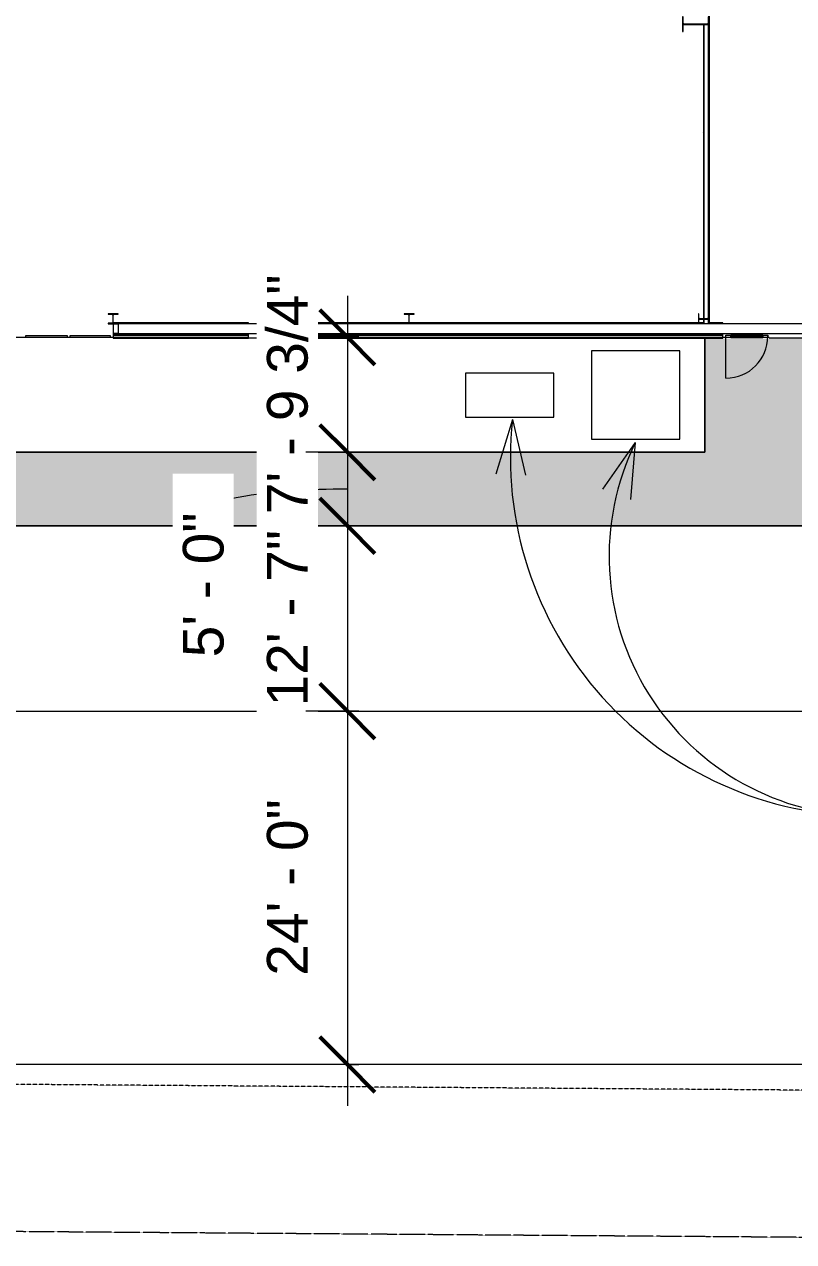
# Model space of a CAD drawing. Header units: inches. Extents: x 1 to 127281, y -26064 to 104775.
# Drawn here: x 22242 to 22869, y -23536 to -22543 of the extents above; entities that cross this region are included whole.
import ezdxf

# ---------------------------------------------------------------- set-up
doc = ezdxf.new("R2010")
doc.units = ezdxf.units.IN
doc.header["$MEASUREMENT"] = 0
doc.linetypes.add('Center 1_4_', pattern=[0.53125, 0.25, -0.09375, 0.09375, -0.09375])
doc.linetypes.add('Hidden', pattern=[0.28125, 0.1875, -0.09375])
for name, color, linetype, lineweight in [('A-ANNO-DIMS', 211, 'Continuous', 9), ('A-ANNO-DIMS-360', 211, 'Continuous', 9), ('A-DETL-GENF', 92, 'Continuous', 9), ('A-DOOR', 31, 'Continuous', 9), ('A-GLAZ-CURT', 52, 'Continuous', 9), ('A-GLAZ-CWMG', 51, 'Continuous', 9), ('A-PROP-SBCK', 71, 'Hidden', 15), ('A-WALL', 113, 'Continuous', 9), ('A-WALL-PATT', 111, 'Continuous', 15), ('C-BLDG-PADS', 91, 'Continuous', 9), ('C-TOPO', 7, 'Continuous', 9), ('Conc', 7, 'Continuous', 9), ('E-ELEC-EQPM', 71, 'Continuous', 9), ('EOP-PR', 4, 'Continuous', 9), ('G-ANNO-TEXT', 231, 'Continuous', 9), ('I-WALL', 2, 'Continuous', 9), ('L-SITE-WALL', 31, 'Continuous', 9), ('PROP', 3, 'Center 1_4_', 9), ('S-BEAM', 12, 'Continuous', 9), ('S-COLS', 52, 'Continuous', 9)]:
    doc.layers.add(name, color=color, linetype=linetype, lineweight=lineweight)
doc.styles.add('Arial_1', font='arial.ttf', dxfattribs={"height": 33.194237})
doc.dimstyles.new('Linear_-_3_32__Arial', dxfattribs={"dimscale": 12, "dimtxt": 33.75, "dimasz": 3.75, "dimexe": 2.8125, "dimexo": 1.875, "dimgap": 1.875, "dimtad": 1, "dimdec": 4, "dimrnd": 0.0625, "dimzin": 1, "dimdsep": 46, "dimlunit": 4, "dimtxsty": 'Arial_1', "dimblk1": 'OBLIQUE', "dimblk2": 'OBLIQUE', "dimsah": 1, "dimcen": 0.09, "dimdle": 2.8125, "dimazin": 0, "dimtfac": 1, "dimtdec": 4, "dimtix": 1, "dimtmove": 1, "dimatfit": 3, "dimfxl": 1, "dimtvp": 1, "dimtfill": 1, "dimfrac": 2, "dimtolj": 1, "dimtzin": 0, "dimarcsym": 2})
doc.dimstyles.new('Linear_-_3_32__Arial_1', dxfattribs={"dimscale": 12, "dimtxt": 33.75, "dimasz": 3.75, "dimexe": 2.8125, "dimexo": 1.875, "dimgap": 1.875, "dimtad": 1, "dimdec": 4, "dimrnd": 0.0625, "dimzin": 1, "dimdsep": 46, "dimlunit": 4, "dimtxsty": 'Arial_1', "dimblk1": 'OBLIQUE', "dimblk2": 'OBLIQUE', "dimsah": 1, "dimcen": 0.09, "dimdle": 2.8125, "dimazin": 0, "dimtfac": 1, "dimtdec": 4, "dimtix": 1, "dimtmove": 0, "dimatfit": 3, "dimfxl": 1, "dimtvp": 1, "dimtfill": 1, "dimfrac": 2, "dimtolj": 1, "dimtzin": 0, "dimarcsym": 2})

# ---------------------------------------------------------------- blocks, each defined once
blk = doc.blocks.new('Girt_C - 8_D-1076209-Site Plan - Phase 1')
at = {"layer": 'S-BEAM'}
for p, q in [((23081.89, -22787.3), (22318.39, -22787.3)), ((22318.39, -22787.49), (22318.39, -22787.3)), ((22318.39, -22795.12), (22318.39, -22787.49)), ((22318.39, -22795.3), (22318.39, -22795.12)), ((22318.39, -22795.3), (23949.89, -22795.3))]:
    blk.add_line(p, q, dxfattribs=at)
blk = doc.blocks.new('W-Wide Flange-Column - B3_C-1008654-Site Plan - Phase 1')
at = {"layer": 'S-COLS'}
h = blk.add_hatch(dxfattribs=at)
h.set_pattern_fill('FP_11', color=256, style=0, pattern_type=2)
h.set_pattern_definition([(135, (-22543.053, -22788.765), (-35.63818, -35.63818), []), (135, (-22597.053, -22788.765), (-35.63818, -35.63818), [])])
h.paths.add_polyline_path([(6, 10.19), (6, 10.62), (-6, 10.62), (-6, 10.19), (-0.84, 10.19), (-0.35, 9.99), (-0.14, 9.5), (-0.14, -9.5), (-0.35, -9.99), (-0.84, -10.19), (-6, -10.19), (-6, -10.62), (6, -10.62), (6, -10.19), (0.84, -10.19), (0.35, -9.99), (0.14, -9.5), (0.14, 9.5), (0.55, 10.07), (0.84, 10.19)], flags=0)
at = {"layer": 'S-COLS', "lineweight": 13}
for p, q in [((6, 10.62), (-6, 10.62)), ((-6, 10.62), (-6, 10.19)), ((-6, 10.19), (-0.84, 10.19)), ((0.84, 10.19), (6, 10.19)), ((6, 10.19), (6, 10.62)), ((-0.14, 9.5), (-0.14, -9.5)), ((0.14, -9.5), (0.14, 9.5)), ((-0.84, -10.19), (-6, -10.19)), ((-6, -10.19), (-6, -10.62)), ((-6, -10.62), (6, -10.62)), ((6, -10.19), (0.84, -10.19)), ((6, -10.62), (6, -10.19))]:
    blk.add_line(p, q, dxfattribs=at)
for centre, start, end in [((-0.84, 9.5), 0, 90), ((0.84, 9.5), 90, 180), ((-0.84, -9.5), 270, 0), ((0.84, -9.5), 180, 270)]:
    blk.add_arc(centre, 0.691, start, end, dxfattribs=at)
blk = doc.blocks.new('Door_Single_Storefront - one-866808-Site Plan - Phase 1')
at = {"layer": 'A-DOOR'}
for p, q in [((-17.09375, -1), (-17.09375, 0.75)), ((-17.09375, 0.75), (-13.09375, 0.75)), ((-17.09375, -34.1875), (-17.09375, 0)), ((-13.09375, 0.75), (-13.09375, -1)), ((13.09375, 0.75), (-13.09375, 0.75)), ((-13.09375, -0.5), (-13.09375, 0.25)), ((-13.09375, 0.25), (13.09375, 0.25)), ((13.09375, -1), (13.09375, 0.75)), ((13.09375, 0.75), (17.09375, 0.75)), ((13.09375, 0.25), (13.09375, -0.5)), ((17.09375, 0.75), (17.09375, -1)), ((-13.09375, -1), (-17.09375, -1)), ((13.09375, -0.5), (-13.09375, -0.5)), ((-13.09375, -1), (13.09375, -1)), ((17.09375, -1), (13.09375, -1))]:
    blk.add_line(p, q, dxfattribs=at)
blk.add_arc((-17.09375, 0), 34.1875, 270, 0, dxfattribs=at)
blk = doc.blocks.new('Rectangular Mullion - Rectangular Mullion 1-V31-Site Plan - Phase 1')
at = {"layer": 'A-GLAZ-CWMG'}
blk.add_line((22883.89, -22798.93), (22848.7, -22798.93), dxfattribs=at)
blk = doc.blocks.new('System Panel - Glazed-frosted-1078266-Site Plan - Phase 1')
at = {"layer": 'A-GLAZ-CURT'}
for p, q in [((16.53125, -0.25), (-16.53125, -0.25)), ((-16.53125, -0.25), (-16.53125, -1.25)), ((-16.53125, -1.25), (16.53125, -1.25)), ((16.53125, -1.25), (16.53125, -0.25))]:
    blk.add_line(p, q, dxfattribs=at)
blk = doc.blocks.new('System Panel - Glazed-frosted-1078294-Site Plan - Phase 1')
at = {"layer": 'A-GLAZ-CURT'}
for p, q in [((17.09375, -0.25), (-17.09375, -0.25)), ((-17.09375, -0.25), (-17.09375, -1.25)), ((-17.09375, -1.25), (17.09375, -1.25)), ((17.09375, -1.25), (17.09375, -0.25))]:
    blk.add_line(p, q, dxfattribs=at)
blk = doc.blocks.new('Rectangular Mullion - Rectangular Mullion 1-V32-Site Plan - Phase 1')
at = {"layer": 'A-GLAZ-CWMG'}
blk.add_line((22456.52, -22798.93), (22424.27, -22798.93), dxfattribs=at)
blk = doc.blocks.new('Rectangular Mullion - Rectangular Mullion 1-V33-Site Plan - Phase 1')
at = {"layer": 'A-GLAZ-CWMG'}
for p, q in [((-2, 1.5), (0, 1.5)), ((-2, -2.16), (-2, 1.5)), ((0, 1.5), (0, -2.16))]:
    blk.add_line(p, q, dxfattribs=at)
blk = doc.blocks.new('Transformer-Dry-Type-Siemens - 6x6x6-1004770-Site Plan - Phase 1')
at = {"layer": 'E-ELEC-EQPM'}
for p, q in [((36, 36), (-36, 36)), ((-36, 36), (-36, -36)), ((36, -36), (36, 36)), ((-36, -36), (36, -36))]:
    blk.add_line(p, q, dxfattribs=at)
blk = doc.blocks.new('Transformer-Dry-Type-Siemens - 6x3x6-1005805-Site Plan - Phase 1')
at = {"layer": 'E-ELEC-EQPM'}
for p, q in [((36, 18), (-36, 18)), ((-36, 18), (-36, -18)), ((36, -18), (36, 18)), ((-36, -18), (36, -18))]:
    blk.add_line(p, q, dxfattribs=at)
blk = doc.blocks.new('DIMBLOCK78-Site Plan - Phase 1')
at = {"layer": 'A-ANNO-DIMS-360'}
for p, q in [((22504.88, -22764.55), (22504.88, -22892.07)), ((22514.2, -22798.3), (22471.13, -22798.3)), ((22504.88, -22798.3), (22514.2, -22798.3)), ((22514.2, -22892.07), (22471.13, -22892.07)), ((22504.88, -22892.07), (22514.2, -22892.07))]:
    blk.add_line(p, q, dxfattribs=at)
at = {"layer": 'A-ANNO-DIMS-360', "lineweight": 50}
for p, q in [((22504.88, -22798.3), (22482.38, -22775.8)), ((22504.88, -22798.3), (22527.38, -22820.8)), ((22504.88, -22892.07), (22482.38, -22869.57)), ((22504.88, -22892.07), (22527.38, -22914.57))]:
    blk.add_line(p, q, dxfattribs=at)
at = {"layer": 'A-ANNO-DIMS-360', "color": 0, "insert": (22439.32, -22942.54), "char_height": 33.1942, "width": 233.6538, "attachment_point": 1, "rotation": 90, "line_spacing_factor": 0.938532, "style": 'Arial_1', "bg_fill": 3, "box_fill_scale": 1.25, "bg_fill_color": 0, "bg_fill_transparency": 0}
blk.add_mtext('7\' - 9 3/4"', dxfattribs=at)
blk = doc.blocks.new('_Oblique')
at = {"color": 0, "linetype": 'ByBlock', "lineweight": -2}
blk.add_line((-0.5, -0.5), (0.5, 0.5), dxfattribs=at)
blk = doc.blocks.new('DIMBLOCK79-Site Plan - Phase 1')
at = {"layer": 'A-ANNO-DIMS-360', "lineweight": 50}
for p, q in [((22504.88, -22892.07), (22482.38, -22869.57)), ((22504.88, -22892.07), (22527.38, -22914.57)), ((22504.88, -22952.07), (22482.38, -22929.57)), ((22504.88, -22952.07), (22527.38, -22974.57))]:
    blk.add_line(p, q, dxfattribs=at)
at = {"layer": 'A-ANNO-DIMS-360'}
for p, q in [((22514.2, -22892.07), (22471.13, -22892.07)), ((22504.88, -22892.07), (22504.88, -22952.07)), ((22504.88, -22892.07), (22514.2, -22892.07)), ((22514.2, -22952.07), (22471.13, -22952.07)), ((22504.88, -22952.07), (22514.2, -22952.07))]:
    blk.add_line(p, q, dxfattribs=at)
blk.add_ellipse((22504.88, -22941.33), major_axis=(117.04, 0), ratio=0.164621, start_param=1.570796, end_param=3.141593, dxfattribs=at)
at = {"layer": 'A-ANNO-DIMS-360', "color": 0, "insert": (22370.74, -23059.2), "char_height": 33.194, "width": 141.4385, "attachment_point": 1, "rotation": 90, "line_spacing_factor": 0.938532, "style": 'Arial_1', "bg_fill": 3, "box_fill_scale": 1.25, "bg_fill_color": 0, "bg_fill_transparency": 0}
blk.add_mtext('5\' - 0"', dxfattribs=at)
blk = doc.blocks.new('DIMBLOCK80-Site Plan - Phase 1')
at = {"layer": 'A-ANNO-DIMS-360', "lineweight": 50}
for p, q in [((22504.88, -22952.07), (22482.38, -22929.57)), ((22504.88, -22952.07), (22527.38, -22974.57)), ((22504.88, -23103.09), (22482.38, -23080.59)), ((22504.88, -23103.09), (22527.38, -23125.59))]:
    blk.add_line(p, q, dxfattribs=at)
at = {"layer": 'A-ANNO-DIMS-360'}
for p, q in [((22514.2, -22952.07), (22471.13, -22952.07)), ((22504.88, -22952.07), (22504.88, -23103.09)), ((22504.88, -22952.07), (22514.2, -22952.07)), ((22514.2, -23103.09), (22471.13, -23103.09)), ((22504.88, -23103.09), (22514.2, -23103.09))]:
    blk.add_line(p, q, dxfattribs=at)
at = {"layer": 'A-ANNO-DIMS-360', "color": 0, "insert": (22439.32, -23099.23), "char_height": 33.194, "width": 171.9692, "attachment_point": 1, "rotation": 90, "line_spacing_factor": 0.938532, "style": 'Arial_1', "bg_fill": 3, "box_fill_scale": 1.25, "bg_fill_color": 0, "bg_fill_transparency": 0}
blk.add_mtext('12\' - 7"', dxfattribs=at)
blk = doc.blocks.new('DIMBLOCK81-Site Plan - Phase 1')
at = {"layer": 'A-ANNO-DIMS-360', "lineweight": 50}
for p, q in [((22504.88, -23103.09), (22482.38, -23080.59)), ((22504.88, -23103.09), (22527.38, -23125.59)), ((22504.88, -23391.09), (22482.38, -23368.59)), ((22504.88, -23391.09), (22527.38, -23413.59))]:
    blk.add_line(p, q, dxfattribs=at)
at = {"layer": 'A-ANNO-DIMS-360'}
for p, q in [((22514.2, -23103.09), (22471.13, -23103.09)), ((22504.88, -23103.09), (22504.88, -23424.84)), ((22504.88, -23103.09), (22514.2, -23103.09)), ((22514.2, -23391.09), (22471.13, -23391.09)), ((22504.88, -23391.09), (22514.2, -23391.09))]:
    blk.add_line(p, q, dxfattribs=at)
at = {"layer": 'A-ANNO-DIMS-360', "color": 0, "insert": (22439.32, -23318.74), "char_height": 33.194, "width": 171.9692, "attachment_point": 1, "rotation": 90, "line_spacing_factor": 0.938532, "style": 'Arial_1', "bg_fill": 3, "box_fill_scale": 1.25, "bg_fill_color": 0, "bg_fill_transparency": 0}
blk.add_mtext('24\' - 0"', dxfattribs=at)
blk = doc.blocks.new('DIMBLOCK82-Site Plan - Phase 1')
at = {"layer": 'A-ANNO-DIMS-360'}
for p, q in [((21911.24, -22906.59), (21911.24, -22592.44)), ((21983.24, -22720.59), (21983.24, -22592.44)), ((21877.49, -22626.19), (22016.99, -22626.19)), ((21911.24, -22626.19), (21911.24, -22906.59)), ((21983.24, -22626.19), (21983.24, -22720.59))]:
    blk.add_line(p, q, dxfattribs=at)
at = {"layer": 'A-ANNO-DIMS-360', "lineweight": 50}
for p, q in [((21911.24, -22626.19), (21933.74, -22603.69)), ((21983.24, -22626.19), (22005.74, -22603.69)), ((21911.24, -22626.19), (21888.74, -22648.69)), ((21983.24, -22626.19), (21960.74, -22648.69))]:
    blk.add_line(p, q, dxfattribs=at)
at = {"layer": 'A-ANNO-DIMS-360'}
blk.add_ellipse((22306.42, -22626.19), major_axis=(359.18, 0), ratio=0.584844, start_param=1.570796, end_param=3.141593, dxfattribs=at)
at = {"layer": 'A-ANNO-DIMS-360', "color": 0, "insert": (22149.35, -22424.99), "char_height": 33.1942, "width": 518.4, "attachment_point": 1, "line_spacing_factor": 0.938532, "style": 'Arial_1', "bg_fill": 3, "box_fill_scale": 1.25, "bg_fill_color": 0, "bg_fill_transparency": 0}
blk.add_mtext('(1:12 RAMP SLOPE)', dxfattribs=at)
at = {"layer": 'A-ANNO-DIMS-360', "color": 0, "insert": (22306.42, -22373.06), "char_height": 33.194, "width": 141.4385, "attachment_point": 1, "line_spacing_factor": 0.938532, "style": 'Arial_1', "bg_fill": 3, "box_fill_scale": 1.25, "bg_fill_color": 0, "bg_fill_transparency": 0}
blk.add_mtext('6\' - 0"', dxfattribs=at)

msp = doc.modelspace()

# ---------------------------------------------------------------- hatches: boundary and pattern name
at = {"layer": 'A-DETL-GENF'}
msp.add_hatch(color=9, dxfattribs=at).paths.add_polyline_path([(23671.236577, -22957.918456), (23682.063738, -22955.633673), (23692.956006, -22953.682733), (23703.903088, -22952.067479), (26285.490625, -22952.067479), (26285.490625, -22799.42781), (25981.015225, -22799.42781), (25981.015225, -22892.067479), (24292.265225, -22892.067479), (24292.265225, -22799.42781), (24099.015225, -22799.42781), (24099.015225, -22892.067479), (22893.015225, -22892.067479), (22893.015225, -22799.42781), (22796.265225, -22799.42781), (22796.265225, -22892.067479), (22057.515225, -22892.067479), (22057.515225, -22301.67781), (21983.235225, -22301.67781), (21983.235225, -21578.17781), (22067.977825, -21578.17781), (22067.977825, -21481.42781), (21983.235225, -21481.42781), (21983.235225, -19983.100554), (21911.235225, -19983.100554), (21911.235225, -22952.067479), (23669.907641, -22952.067479), (23670.717633, -22955.633673)], flags=0)
at = {"layer": 'A-WALL-PATT', "lineweight": 9}
h = msp.add_hatch(dxfattribs=at)
h.set_pattern_fill('FP_8', color=256, style=0, pattern_type=2)
h.set_pattern_definition([(0, (0, 0), (115.2, 28.8), [4.752, -81.648, 4.752, -81.648, -460.8]), (0, (0, 0), (115.2, 28.8), [-172.8, 4.752, -168.048, 4.752, -81.648, -201.6]), (0, (0, 0), (115.2, 28.8), [-432, 4.752, -52.848, 4.752, -139.248]), (120, (43.2, 14.4), (-82.541532, 85.366127), [4.752, -81.648, 4.752, -81.648, -460.8]), (120, (43.2, 14.4), (-82.541532, 85.366127), [-172.8, 4.752, -168.048, 4.752, -81.648, -201.6]), (120, (43.2, 14.4), (-82.541532, 85.366127), [-432, 4.752, -52.848, 4.752, -139.248]), (240, (57.6, 72), (-32.658468, -114.166127), [4.752, -81.648, 4.752, -81.648, -460.8]), (240, (57.6, 72), (-32.658468, -114.166127), [-172.8, 4.752, -168.048, 4.752, -81.648, -201.6]), (240, (57.6, 72), (-32.658468, -114.166127), [-432, 4.752, -52.848, 4.752, -139.248])])
h.paths.add_polyline_path([(22795.265225, -22787.30281), (22795.890225, -22787.30281), (22795.890225, -22543.197342), (22795.265225, -22543.197342), (22795.265225, -22786.974942)], flags=0)
h.paths.add_polyline_path([(22795.890225, -22542.908279), (22795.890225, -22530.418748), (22795.265225, -22530.418748), (22795.295701, -22542.908279)], flags=0)
h = msp.add_hatch(dxfattribs=at)
h.set_pattern_fill('FP_10', color=256, style=0, pattern_type=2)
h.set_pattern_definition([(0, (0, 0), (0, 45), []), (90, (0, 0), (-45, 3e-15), [])])
h.paths.add_polyline_path([(22645.618646, -22797.05281), (22811.140225, -22797.05281), (22811.140225, -22796.05281), (22458.515225, -22796.05281), (22458.515225, -22797.05281)], flags=0)
h.paths.add_polyline_path([(22314.015225, -22797.05281), (22424.265225, -22797.05281), (22424.265225, -22796.05281), (22314.015225, -22796.05281)], flags=0)
at = {"layer": 'S-COLS'}
h = msp.add_hatch(dxfattribs=at)
h.set_pattern_fill('FP_7', color=256, style=0, pattern_type=2)
h.set_pattern_definition([(45, (0, 0), (-35.63818, 35.63818), []), (45, (0, 54), (-35.63818, 35.63818), [])])
h.paths.add_polyline_path([(22555.032707, -22786.55281), (22555.565087, -22786.55281), (22555.409757, -22786.17781), (22555.409757, -22780.17781), (22555.685546, -22779.658558), (22556.101163, -22779.486404), (22559.265225, -22779.486404), (22559.265225, -22779.05281), (22551.265225, -22779.05281), (22551.265225, -22779.486404), (22554.429288, -22779.486404), (22554.918186, -22779.688912), (22555.120694, -22780.17781), (22554.965364, -22786.55281)], flags=0)

# ---------------------------------------------------------------- linework, layer by layer
at = {"layer": 'A-PROP-SBCK'}
msp.add_line((23472.145187, -23416.400504), (21404.235225, -23401.253705), dxfattribs=at)
at = {"layer": 'A-WALL'}
for p, q in [((22795.890225, -22787.30281), (22795.890225, -22543.197342)), ((22799.390225, -22787.30281), (22799.390225, -22549.05281)), ((22318.390225, -22787.30281), (22314.015225, -22787.30281)), ((22795.265225, -22786.55281), (22795.265225, -22787.30281)), ((22800.015225, -22786.55281), (22800.015225, -22787.30281)), ((22318.390225, -22795.30281), (22314.015225, -22795.30281)), ((22424.265225, -22796.05281), (22314.015225, -22796.05281)), ((22424.265225, -22797.05281), (22314.015225, -22797.05281)), ((22424.265225, -22798.67781), (22314.015225, -22798.67781)), ((22811.140225, -22796.05281), (22458.515225, -22796.05281)), ((22811.140225, -22797.05281), (22458.515225, -22797.05281)), ((22811.140225, -22798.67781), (22458.515225, -22798.67781))]:
    msp.add_line(p, q, dxfattribs=at)
at = {"layer": 'C-BLDG-PADS'}
for p, q in [((22063.515225, -22798.30281), (22314.015225, -22798.30281)), ((22811.140225, -22798.30281), (22813.515225, -22798.30281)), ((22847.702725, -22798.30281), (22848.702725, -22798.30281))]:
    msp.add_line(p, q, dxfattribs=at)
at = {"layer": 'C-TOPO'}
for p, q in [((22063.515225, -22798.302246), (22314.015225, -22798.302246)), ((22811.140225, -22798.302246), (22813.515225, -22798.302246)), ((22847.702725, -22798.302246), (22848.702725, -22798.302246))]:
    msp.add_line(p, q, dxfattribs=at)
at = {"layer": 'Conc'}
for p, q in [((22796.265225, -22892.067479), (22796.265225, -22799.42781)), ((22796.265225, -22799.42781), (22796.265225, -22892.067479)), ((22057.515225, -22892.067479), (22796.265225, -22892.067479)), ((22796.265225, -22892.067479), (22057.515225, -22892.067479)), ((23669.907641, -22952.067479), (21911.235225, -22952.067479)), ((21911.235225, -22952.067479), (23669.907641, -22952.067479))]:
    msp.add_line(p, q, dxfattribs=at)
at = {"layer": 'EOP-PR'}
for p, q in [((21875.235225, -23103.085554), (23200.60772, -23103.085554)), ((23326.51184, -23391.085554), (20912.235225, -23391.085554))]:
    msp.add_line(p, q, dxfattribs=at)
at = {"layer": 'G-ANNO-TEXT', "color": 145}
for q in [(22713.036776, -22922.23145), (22735.715289, -22930.431383)]:
    msp.add_line((22739.677317, -22884.012736), q, dxfattribs=at)
msp.add_arc((22930.060643, -22976.775775), 211.780056, 154.022641693, 270, dxfattribs=at)
at = {"layer": 'I-WALL', "lineweight": 15}
for p, q in [((22800.015225, -22786.55281), (22800.015225, -22530.418748)), ((22795.265225, -22543.197342), (22795.265225, -22786.55281))]:
    msp.add_line(p, q, dxfattribs=at)
at = {"layer": 'L-SITE-WALL', "lineweight": 15}
for p, q in [((22424.265225, -22786.55281), (22314.015225, -22786.55281)), ((22314.015225, -22786.55281), (22314.015225, -22799.05281)), ((22424.265225, -22787.327931), (22424.265225, -22786.55281)), ((22795.265225, -22786.55281), (22458.515225, -22786.55281)), ((22458.515225, -22786.55281), (22458.515225, -22787.327931)), ((22811.140225, -22786.55281), (22800.015225, -22786.55281)), ((22811.140225, -22787.327931), (22811.140225, -22786.55281)), ((22314.015225, -22799.05281), (22424.265225, -22799.05281)), ((22424.265225, -22799.05281), (22424.265225, -22795.273236)), ((22458.515225, -22795.271796), (22458.515225, -22799.05281)), ((22458.515225, -22799.05281), (22811.140225, -22799.05281)), ((22811.140225, -22799.05281), (22811.140225, -22795.256962))]:
    msp.add_line(p, q, dxfattribs=at)
at = {"layer": 'PROP'}
msp.add_line((23352.161473, -23535.52488), (20984.235225, -23518.180554), dxfattribs=at)
at = {"layer": 'S-COLS', "lineweight": 13}
for p, q in [((22317.890225, -22779.05281), (22309.890225, -22779.05281)), ((22309.890225, -22779.05281), (22309.890225, -22779.486404)), ((22309.890225, -22779.486404), (22313.054288, -22779.486404)), ((22313.745694, -22780.17781), (22313.745694, -22786.17781)), ((22314.034757, -22786.17781), (22314.034757, -22780.17781)), ((22314.726163, -22779.486404), (22317.890225, -22779.486404)), ((22317.890225, -22779.486404), (22317.890225, -22779.05281)), ((22559.265225, -22779.05281), (22551.265225, -22779.05281)), ((22551.265225, -22779.05281), (22551.265225, -22779.486404)), ((22551.265225, -22779.486404), (22554.429288, -22779.486404)), ((22555.120694, -22780.17781), (22555.120694, -22786.17781)), ((22555.409757, -22786.17781), (22555.409757, -22780.17781)), ((22556.101163, -22779.486404), (22559.265225, -22779.486404)), ((22559.265225, -22779.486404), (22559.265225, -22779.05281)), ((22791.573819, -22779.30281), (22791.140225, -22779.30281)), ((22791.140225, -22779.30281), (22791.140225, -22787.30281)), ((22791.573819, -22782.466873), (22791.573819, -22779.30281)), ((22798.265225, -22783.158279), (22792.265225, -22783.158279)), ((22792.265225, -22783.447342), (22798.265225, -22783.447342)), ((22799.390225, -22779.30281), (22798.956632, -22779.30281)), ((22798.956632, -22779.30281), (22798.956632, -22782.466873)), ((22799.390225, -22787.30281), (22799.390225, -22779.30281)), ((22313.054288, -22786.869217), (22309.890225, -22786.869217)), ((22309.890225, -22786.869217), (22309.890225, -22787.30281)), ((22309.890225, -22787.30281), (22317.890225, -22787.30281)), ((22317.890225, -22786.869217), (22314.726163, -22786.869217)), ((22317.890225, -22787.30281), (22317.890225, -22786.869217)), ((22554.429288, -22786.869217), (22551.265225, -22786.869217)), ((22551.265225, -22786.869217), (22551.265225, -22787.30281)), ((22559.265225, -22786.869217), (22556.101163, -22786.869217)), ((22559.265225, -22787.30281), (22559.265225, -22786.869217)), ((22791.573819, -22787.30281), (22791.573819, -22784.138748)), ((22798.956632, -22784.138748), (22798.956632, -22787.30281))]:
    msp.add_line(p, q, dxfattribs=at)
for centre, start, end in [((22313.054288, -22780.17781), 0, 90), ((22314.726163, -22780.17781), 90, 180), ((22554.429288, -22780.17781), 0, 90), ((22556.101163, -22780.17781), 90, 180), ((22792.265225, -22782.466873), 180, 270), ((22792.265225, -22784.138748), 90, 180), ((22798.265225, -22782.466873), 270, 0), ((22798.265225, -22784.138748), 0, 90), ((22313.054288, -22786.17781), 270, 0), ((22314.726163, -22786.17781), 180, 270), ((22554.429288, -22786.17781), 270, 0), ((22556.101163, -22786.17781), 180, 270)]:
    msp.add_arc(centre, 0.691406, start, end, dxfattribs=at)

# ---------------------------------------------------------------- block references
at = {"layer": 'A-DOOR'}
msp.add_blockref('Door_Single_Storefront - one-866808-Site Plan - Phase 1', (22830.608975, -22797.42781), dxfattribs=at)
at = {"layer": 'A-GLAZ-CURT', "rotation": 180}
for name, p in [('System Panel - Glazed-frosted-1078294-Site Plan - Phase 1', (22259.608975, -22798.42781)), ('System Panel - Glazed-frosted-1078266-Site Plan - Phase 1', (22295.233975, -22798.42781))]:
    msp.add_blockref(name, p, dxfattribs=at)
at = {"layer": 'A-GLAZ-CWMG'}
for name in ['Rectangular Mullion - Rectangular Mullion 1-V32-Site Plan - Phase 1', 'Rectangular Mullion - Rectangular Mullion 1-V31-Site Plan - Phase 1']:
    msp.add_blockref(name, (0, 0), dxfattribs=at)
at = {"layer": 'A-GLAZ-CWMG', "extrusion": (0, 0, -1), "rotation": 180}
msp.add_blockref('Rectangular Mullion - Rectangular Mullion 1-V33-Site Plan - Phase 1', (-22458.515225, -22797.42781), dxfattribs=at)
at = {"layer": 'E-ELEC-EQPM'}
for name, p in [('Transformer-Dry-Type-Siemens - 6x6x6-1004770-Site Plan - Phase 1', (22739.996286, -22845.464103)), ('Transformer-Dry-Type-Siemens - 6x3x6-1005805-Site Plan - Phase 1', (22637.236521, -22845.464103))]:
    msp.add_blockref(name, p, dxfattribs=at)
at = {"layer": 'S-BEAM'}
msp.add_blockref('Girt_C - 8_D-1076209-Site Plan - Phase 1', (0, 0), dxfattribs=at)
at = {"layer": 'S-COLS', "rotation": 269.9999999999997}
msp.add_blockref('W-Wide Flange-Column - B3_C-1008654-Site Plan - Phase 1', (22788.765225, -22543.05281), dxfattribs=at)

# ---------------------------------------------------------------- next in the draw order: dimensions: what is measured, and where the dimension line sits
at = {"layer": 'A-ANNO-DIMS'}
dim = msp.add_linear_dim(base=(22504.883537, -22892.067479), p1=(22536.703343, -22798.30281), p2=(22536.703343, -22892.067479), angle=90, dimstyle='Linear_-_3_32__Arial_1', override={"dimpost": '<>', "dimfxl": 93.764669}, dxfattribs=at)
dim.commit()
dim.dimension.update_dxf_attribs({"geometry": 'DIMBLOCK78-Site Plan - Phase 1', "text_midpoint": (22465.20903, -22845.185145)})

# ---------------------------------------------------------------- next in the draw order: dimensions: what is measured, and where the dimension line sits
dim = msp.add_linear_dim(base=(22504.883537, -22952.067479), p1=(22536.703343, -22892.067479), p2=(22536.703343, -22952.067479), angle=90, dimstyle='Linear_-_3_32__Arial', override={"dimpost": '<>', "dimfxl": 60}, dxfattribs=at)
dim.commit()
dim.dimension.update_dxf_attribs({"geometry": 'DIMBLOCK79-Site Plan - Phase 1', "text_midpoint": (22392.873792, -22988.481112), "dimtype": 160, "text_rotation": 90})

# ---------------------------------------------------------------- next in the draw order: dimensions: what is measured, and where the dimension line sits
dim = msp.add_linear_dim(base=(22504.883537, -23103.085554), p1=(22536.703343, -22952.067479), p2=(22536.703343, -23103.085554), angle=90, dimstyle='Linear_-_3_32__Arial_1', override={"dimpost": '<>', "dimfxl": 151.018075}, dxfattribs=at)
dim.commit()
dim.dimension.update_dxf_attribs({"geometry": 'DIMBLOCK80-Site Plan - Phase 1', "text_midpoint": (22465.718491, -23027.576516)})

# ---------------------------------------------------------------- next in the draw order: dimensions: what is measured, and where the dimension line sits
dim = msp.add_linear_dim(base=(21983.235225, -22626.187818), p1=(21911.235225, -22929.085554), p2=(21983.235225, -22743.087163), text='<>\\X(1:12 RAMP SLOPE)', dimstyle='Linear_-_3_32__Arial', override={"dimpost": '<>', "dimfxl": 199.447741}, dxfattribs=at)
dim.commit()
dim.dimension.update_dxf_attribs({"geometry": 'DIMBLOCK82-Site Plan - Phase 1', "text_midpoint": (22306.41832, -22417.321032), "dimtype": 160})
dim = msp.add_linear_dim(base=(22504.883537, -23391.085554), p1=(22536.703343, -23103.085554), p2=(22536.703343, -23391.085554), angle=90, dimstyle='Linear_-_3_32__Arial_1', override={"dimpost": '<>', "dimfxl": 288}, dxfattribs=at)
dim.commit()
dim.dimension.update_dxf_attribs({"geometry": 'DIMBLOCK81-Site Plan - Phase 1', "text_midpoint": (22465.435457, -23247.085554)})

# ---------------------------------------------------------------- next in the draw order: linework, layer by layer
at = {"layer": 'G-ANNO-TEXT', "color": 145}
for q in [(22626.070949, -22909.984092), (22650.176264, -22910.682387)]:
    msp.add_line((22639.426642, -22865.352109), q, dxfattribs=at)
msp.add_arc((22930.060643, -22896.280782), 292.27505, 173.925562675, 270, dxfattribs=at)

doc.saveas('drawing.dxf')
